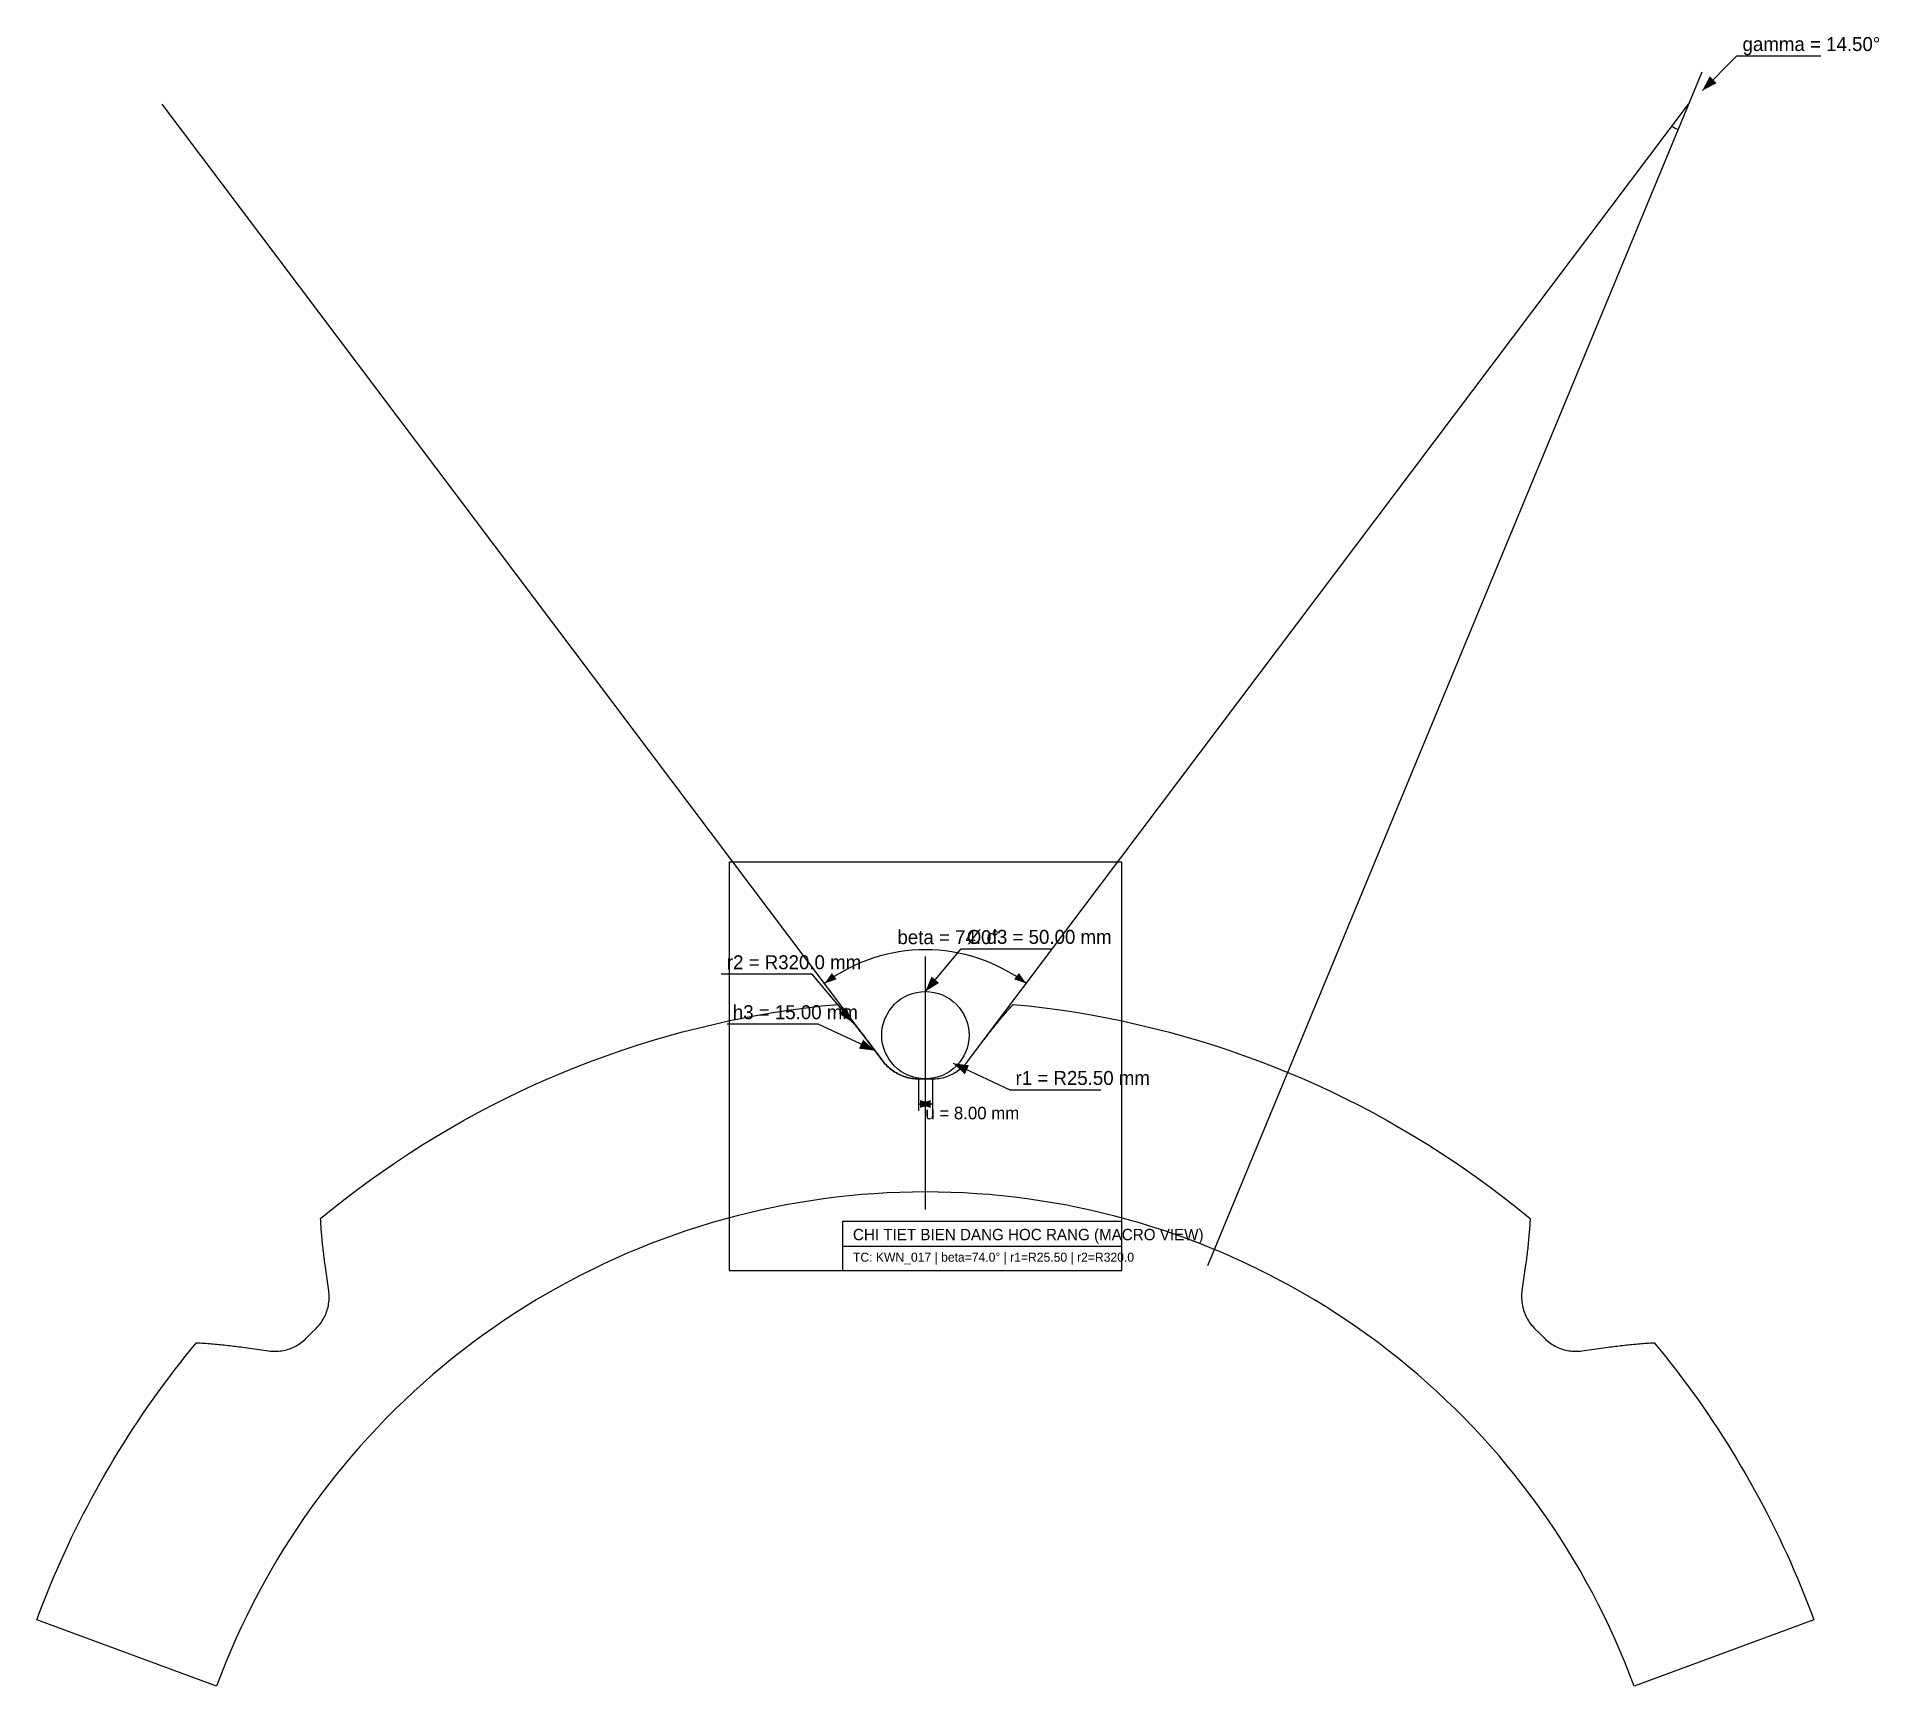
# Model space of a CAD drawing. Extents: x -509 to 546, y 150 to 1094.
import ezdxf

# ---------------------------------------------------------------- set-up
doc = ezdxf.new("R2010")
doc.units = 0
for name, color, linetype in [('CENTER_LINES', 1, 'CONTINUOUS'), ('DIM_BETA', 4, 'CONTINUOUS'), ('DIM_GAMMA', 30, 'CONTINUOUS'), ('DIM_H3', 3, 'CONTINUOUS'), ('DIM_R1', 1, 'CONTINUOUS'), ('DIM_R2', 6, 'CONTINUOUS'), ('DIM_ROLLER', 7, 'CONTINUOUS'), ('DIM_U', 2, 'CONTINUOUS'), ('DRAWING_BORDER', 7, 'CONTINUOUS'), ('GAP_BED_R1', 1, 'CONTINUOUS'), ('GAP_BOTTOM_U', 2, 'CONTINUOUS'), ('GAP_CREST_R2', 6, 'CONTINUOUS'), ('GAP_FLANK_H3', 3, 'CONTINUOUS'), ('GAP_RIM_BODY', 8, 'CONTINUOUS'), ('SEATED_ROLLER', 7, 'CONTINUOUS'), ('TITLE_BLOCK', 7, 'CONTINUOUS')]:
    doc.layers.add(name, color=color, linetype=linetype)

msp = doc.modelspace()

# ---------------------------------------------------------------- linework, layer by layer
at = {"layer": 'CENTER_LINES'}
for p, q in [((161.815, 390.656), (444.978, 1074.272)), ((0, 422.843), (0, 567.625))]:
    msp.add_line(p, q, dxfattribs=at)
at = {"layer": 'DIM_BETA'}
for p, q in [((-33.392, 519.758), (-437.324, 1055.794)), ((33.392, 519.758), (437.324, 1055.794))]:
    msp.add_line(p, q, dxfattribs=at)
msp.add_arc((0, 475.445), 96.118, 53, 127, dxfattribs=at)
for points in [[(-57.846, 552.209), (-53.579, 558.245), (-50.867, 554.646)], [(57.846, 552.209), (50.867, 554.646), (53.579, 558.245)]]:
    msp.add_solid(points, dxfattribs=at)
at = {"layer": 'DIM_GAMMA'}
for p, q in [((445.199, 1063.669), (464.998, 1083.468)), ((464.998, 1083.468), (512.998, 1083.468))]:
    msp.add_line(p, q, dxfattribs=at)
msp.add_arc((437.324, 1055.794), 15.75, 233, 247.5, dxfattribs=at)
msp.add_solid([(445.199, 1063.669), (449.431, 1071.883), (453.413, 1067.9)], dxfattribs=at)
at = {"layer": 'DIM_H3'}
for p, q in [((-61.506, 528.983), (-113.506, 528.983)), ((-28.879, 513.769), (-61.506, 528.983))]:
    msp.add_line(p, q, dxfattribs=at)
msp.add_solid([(-28.879, 513.769), (-38.044, 514.936), (-35.664, 520.04)], dxfattribs=at)
at = {"layer": 'DIM_R1'}
for p, q in [((15.837, 506.55), (48.464, 491.336)), ((48.464, 491.336), (100.464, 491.336))]:
    msp.add_line(p, q, dxfattribs=at)
msp.add_solid([(15.837, 506.55), (25.003, 505.383), (22.623, 500.279)], dxfattribs=at)
at = {"layer": 'DIM_R2'}
for p, q in [((-64.96, 557.604), (-116.96, 557.604)), ((-41.82, 530.026), (-64.96, 557.604))]:
    msp.add_line(p, q, dxfattribs=at)
msp.add_solid([(-41.82, 530.026), (-49.634, 534.957), (-45.319, 538.577)], dxfattribs=at)
at = {"layer": 'DIM_ROLLER'}
for p, q in [((0, 547.625), (20.569, 572.139)), ((20.569, 572.139), (72.569, 572.139))]:
    msp.add_line(p, q, dxfattribs=at)
msp.add_solid([(0, 547.625), (3.499, 556.176), (7.814, 552.556)], dxfattribs=at)
at = {"layer": 'DIM_U'}
for p, q in [((-4, 497.625), (-4, 479.225)), ((4, 497.625), (4, 479.225)), ((-4, 483.225), (4, 483.225))]:
    msp.add_line(p, q, dxfattribs=at)
for points in [[(-4, 483.225), (3.04, 485.478), (3.04, 480.972)], [(4, 483.225), (-3.04, 480.972), (-3.04, 485.478)]]:
    msp.add_solid(points, dxfattribs=at)
at = {"layer": 'DRAWING_BORDER'}
msp.add_lwpolyline([(-112.5, 387.843), (112.5, 387.843), (112.5, 621.625), (-112.5, 621.625)], close=True, dxfattribs=at)
at = {"layer": 'GAP_BED_R1'}
for points in [[(-4, 497.625), (-4.943, 497.643), (-5.885, 497.695), (-6.825, 497.782), (-7.76, 497.904), (-8.691, 498.06), (-9.615, 498.251), (-10.531, 498.476), (-11.438, 498.734), (-12.336, 499.026), (-13.221, 499.351), (-14.095, 499.708), (-14.954, 500.098), (-15.798, 500.519), (-16.626, 500.971), (-17.437, 501.453), (-18.23, 501.965), (-19.003, 502.506), (-19.755, 503.075), (-20.486, 503.671), (-21.195, 504.295), (-21.88, 504.944), (-22.54, 505.617), (-23.175, 506.315), (-23.784, 507.036)], [(4, 497.625), (4.943, 497.643), (5.885, 497.695), (6.825, 497.782), (7.76, 497.904), (8.691, 498.06), (9.615, 498.251), (10.531, 498.476), (11.438, 498.734), (12.336, 499.026), (13.221, 499.351), (14.095, 499.708), (14.954, 500.098), (15.798, 500.519), (16.626, 500.971), (17.437, 501.453), (18.23, 501.965), (19.003, 502.506), (19.755, 503.075), (20.486, 503.671), (21.195, 504.295), (21.88, 504.944), (22.54, 505.617), (23.175, 506.315), (23.784, 507.036)]]:
    msp.add_lwpolyline(points, dxfattribs=at)
at = {"layer": 'GAP_BOTTOM_U'}
msp.add_line((-4, 497.625), (4, 497.625), dxfattribs=at)
at = {"layer": 'GAP_CREST_R2'}
for points in [[(-33.392, 519.758), (-34.034, 520.606), (-34.677, 521.452), (-35.324, 522.296), (-35.974, 523.137), (-36.626, 523.976), (-37.281, 524.813), (-37.939, 525.648), (-38.6, 526.481), (-39.263, 527.312), (-39.929, 528.14), (-40.598, 528.966), (-41.27, 529.79), (-41.944, 530.612), (-42.622, 531.431), (-43.301, 532.248), (-43.984, 533.063), (-44.669, 533.876), (-45.357, 534.686), (-46.048, 535.494), (-46.741, 536.3), (-47.437, 537.103), (-48.136, 537.904), (-48.837, 538.703), (-49.541, 539.5), (-50.248, 540.294)], [(33.392, 519.758), (34.034, 520.606), (34.677, 521.452), (35.324, 522.296), (35.974, 523.137), (36.626, 523.976), (37.281, 524.813), (37.939, 525.648), (38.6, 526.481), (39.263, 527.312), (39.929, 528.14), (40.598, 528.966), (41.27, 529.79), (41.944, 530.612), (42.622, 531.431), (43.301, 532.248), (43.984, 533.063), (44.669, 533.876), (45.357, 534.686), (46.048, 535.494), (46.741, 536.3), (47.437, 537.103), (48.136, 537.904), (48.837, 538.703), (49.541, 539.5), (50.248, 540.294)]]:
    msp.add_lwpolyline(points, dxfattribs=at)
at = {"layer": 'GAP_FLANK_H3'}
for p, q in [((-24.365, 507.779), (-33.392, 519.758)), ((24.365, 507.779), (33.392, 519.758))]:
    msp.add_line(p, q, dxfattribs=at)
at = {"layer": 'GAP_RIM_BODY'}
msp.add_lwpolyline([(-509.086, 187.812), (-507.294, 192.601), (-505.456, 197.372), (-503.574, 202.127), (-501.647, 206.863), (-499.676, 211.581), (-497.66, 216.28), (-495.6, 220.96), (-493.495, 225.62), (-491.348, 230.26), (-489.156, 234.88), (-486.921, 239.479), (-484.643, 244.056), (-482.321, 248.612), (-479.957, 253.146), (-477.551, 257.658), (-475.102, 262.146), (-472.61, 266.612), (-470.077, 271.053), (-467.502, 275.471), (-464.885, 279.864), (-462.228, 284.232), (-459.529, 288.575), (-456.789, 292.892), (-454.009, 297.184), (-451.188, 301.449), (-448.328, 305.687), (-445.427, 309.898), (-442.487, 314.081), (-439.508, 318.237), (-436.49, 322.364), (-433.433, 326.463), (-430.337, 330.533), (-427.204, 334.573), (-424.032, 338.584), (-420.823, 342.565), (-417.576, 346.515), (-416.515, 346.453), (-415.454, 346.388), (-414.393, 346.319), (-413.332, 346.246), (-412.272, 346.17), (-411.212, 346.091), (-410.152, 346.008), (-409.093, 345.921), (-408.034, 345.831), (-406.975, 345.738), (-405.916, 345.64), (-404.858, 345.54), (-403.8, 345.436), (-402.743, 345.328), (-401.686, 345.217), (-400.629, 345.102), (-399.573, 344.984), (-398.517, 344.863), (-397.461, 344.737), (-396.406, 344.609), (-395.351, 344.476), (-394.297, 344.341), (-393.243, 344.202), (-392.19, 344.059), (-391.137, 343.913), (-376.283, 341.825), (-375.346, 341.711), (-374.406, 341.632), (-373.464, 341.587), (-372.52, 341.578), (-371.577, 341.603), (-370.635, 341.663), (-369.697, 341.758), (-368.762, 341.888), (-367.833, 342.052), (-366.911, 342.251), (-365.996, 342.483), (-365.091, 342.749), (-364.197, 343.049), (-363.314, 343.381), (-362.443, 343.745), (-361.587, 344.142), (-360.747, 344.57), (-359.922, 345.029), (-359.115, 345.518), (-358.327, 346.037), (-357.559, 346.584), (-356.811, 347.159), (-356.085, 347.762), (-355.382, 348.391), (-354.703, 349.046), (-351.874, 351.874), (-349.046, 354.703), (-348.391, 355.382), (-347.762, 356.085), (-347.159, 356.811), (-346.584, 357.559), (-346.037, 358.327), (-345.518, 359.115), (-345.029, 359.922), (-344.57, 360.747), (-344.142, 361.587), (-343.745, 362.443), (-343.381, 363.314), (-343.049, 364.197), (-342.749, 365.091), (-342.483, 365.996), (-342.251, 366.911), (-342.052, 367.833), (-341.888, 368.762), (-341.758, 369.697), (-341.663, 370.635), (-341.603, 371.577), (-341.578, 372.52), (-341.587, 373.464), (-341.632, 374.406), (-341.711, 375.346), (-341.825, 376.283), (-343.913, 391.137), (-344.059, 392.19), (-344.202, 393.243), (-344.341, 394.297), (-344.476, 395.351), (-344.609, 396.406), (-344.737, 397.461), (-344.863, 398.517), (-344.984, 399.573), (-345.102, 400.629), (-345.217, 401.686), (-345.328, 402.743), (-345.436, 403.8), (-345.54, 404.858), (-345.64, 405.916), (-345.738, 406.975), (-345.831, 408.034), (-345.921, 409.093), (-346.008, 410.152), (-346.091, 411.212), (-346.17, 412.272), (-346.246, 413.332), (-346.319, 414.393), (-346.388, 415.454), (-346.453, 416.515), (-346.515, 417.576), (-339.508, 423.292), (-332.407, 428.891), (-325.214, 434.371), (-317.931, 439.73), (-310.559, 444.967), (-303.101, 450.08), (-295.559, 455.068), (-287.934, 459.93), (-280.23, 464.665), (-272.448, 469.27), (-264.59, 473.745), (-256.659, 478.088), (-248.657, 482.299), (-240.585, 486.375), (-232.447, 490.317), (-224.244, 494.122), (-215.979, 497.79), (-207.654, 501.32), (-199.271, 504.711), (-190.833, 507.962), (-182.342, 511.071), (-173.8, 514.039), (-165.21, 516.863), (-156.574, 519.545), (-147.894, 522.082), (-139.174, 524.474), (-130.415, 526.72), (-121.619, 528.82), (-112.79, 530.773), (-103.93, 532.579), (-95.041, 534.237), (-86.125, 535.747), (-77.185, 537.108), (-68.224, 538.319), (-59.244, 539.381), (-50.248, 540.294), (-49.541, 539.5), (-48.837, 538.703), (-48.136, 537.904), (-47.437, 537.103), (-46.741, 536.3), (-46.048, 535.494), (-45.357, 534.686), (-44.669, 533.876), (-43.984, 533.063), (-43.301, 532.248), (-42.622, 531.431), (-41.944, 530.612), (-41.27, 529.79), (-40.598, 528.966), (-39.929, 528.14), (-39.263, 527.312), (-38.6, 526.481), (-37.939, 525.648), (-37.281, 524.813), (-36.626, 523.976), (-35.974, 523.137), (-35.324, 522.296), (-34.677, 521.452), (-34.034, 520.606), (-33.392, 519.758), (-24.365, 507.779), (-23.784, 507.036), (-23.175, 506.315), (-22.54, 505.617), (-21.88, 504.944), (-21.195, 504.295), (-20.486, 503.671), (-19.755, 503.075), (-19.003, 502.506), (-18.23, 501.965), (-17.437, 501.453), (-16.626, 500.971), (-15.798, 500.519), (-14.954, 500.098), (-14.095, 499.708), (-13.221, 499.351), (-12.336, 499.026), (-11.438, 498.734), (-10.531, 498.476), (-9.615, 498.251), (-8.691, 498.06), (-7.76, 497.904), (-6.825, 497.782), (-5.885, 497.695), (-4.943, 497.643), (-4, 497.625), (0, 497.625), (4, 497.625), (4.943, 497.643), (5.885, 497.695), (6.825, 497.782), (7.76, 497.904), (8.691, 498.06), (9.615, 498.251), (10.531, 498.476), (11.438, 498.734), (12.336, 499.026), (13.221, 499.351), (14.095, 499.708), (14.954, 500.098), (15.798, 500.519), (16.626, 500.971), (17.437, 501.453), (18.23, 501.965), (19.003, 502.506), (19.755, 503.075), (20.486, 503.671), (21.195, 504.295), (21.88, 504.944), (22.54, 505.617), (23.175, 506.315), (23.784, 507.036), (24.365, 507.779), (33.392, 519.758), (34.034, 520.606), (34.677, 521.452), (35.324, 522.296), (35.974, 523.137), (36.626, 523.976), (37.281, 524.813), (37.939, 525.648), (38.6, 526.481), (39.263, 527.312), (39.929, 528.14), (40.598, 528.966), (41.27, 529.79), (41.944, 530.612), (42.622, 531.431), (43.301, 532.248), (43.984, 533.063), (44.669, 533.876), (45.357, 534.686), (46.048, 535.494), (46.741, 536.3), (47.437, 537.103), (48.136, 537.904), (48.837, 538.703), (49.541, 539.5), (50.248, 540.294), (59.244, 539.381), (68.224, 538.319), (77.185, 537.108), (86.125, 535.747), (95.041, 534.237), (103.93, 532.579), (112.79, 530.773), (121.619, 528.82), (130.415, 526.72), (139.174, 524.474), (147.894, 522.082), (156.574, 519.545), (165.21, 516.863), (173.8, 514.039), (182.342, 511.071), (190.833, 507.962), (199.271, 504.711), (207.654, 501.32), (215.979, 497.79), (224.244, 494.122), (232.447, 490.317), (240.585, 486.375), (248.657, 482.299), (256.659, 478.088), (264.59, 473.745), (272.448, 469.27), (280.23, 464.665), (287.934, 459.93), (295.559, 455.068), (303.101, 450.08), (310.559, 444.967), (317.931, 439.73), (325.214, 434.371), (332.407, 428.891), (339.508, 423.292), (346.515, 417.576), (346.453, 416.515), (346.388, 415.454), (346.319, 414.393), (346.246, 413.332), (346.17, 412.272), (346.091, 411.212), (346.008, 410.152), (345.921, 409.093), (345.831, 408.034), (345.738, 406.975), (345.64, 405.916), (345.54, 404.858), (345.436, 403.8), (345.328, 402.743), (345.217, 401.686), (345.102, 400.629), (344.984, 399.573), (344.863, 398.517), (344.737, 397.461), (344.609, 396.406), (344.476, 395.351), (344.341, 394.297), (344.202, 393.243), (344.059, 392.19), (343.913, 391.137), (341.825, 376.283), (341.711, 375.346), (341.632, 374.406), (341.587, 373.464), (341.578, 372.52), (341.603, 371.577), (341.663, 370.635), (341.758, 369.697), (341.888, 368.762), (342.052, 367.833), (342.251, 366.911), (342.483, 365.996), (342.749, 365.091), (343.049, 364.197), (343.381, 363.314), (343.745, 362.443), (344.142, 361.587), (344.57, 360.747), (345.029, 359.922), (345.518, 359.115), (346.037, 358.327), (346.584, 357.559), (347.159, 356.811), (347.762, 356.085), (348.391, 355.382), (349.046, 354.703), (351.874, 351.874), (354.703, 349.046), (355.382, 348.391), (356.085, 347.762), (356.811, 347.159), (357.559, 346.584), (358.327, 346.037), (359.115, 345.518), (359.922, 345.029), (360.747, 344.57), (361.587, 344.142), (362.443, 343.745), (363.314, 343.381), (364.197, 343.049), (365.091, 342.749), (365.996, 342.483), (366.911, 342.251), (367.833, 342.052), (368.762, 341.888), (369.697, 341.758), (370.635, 341.663), (371.577, 341.603), (372.52, 341.578), (373.464, 341.587), (374.406, 341.632), (375.346, 341.711), (376.283, 341.825), (391.137, 343.913), (392.19, 344.059), (393.243, 344.202), (394.297, 344.341), (395.351, 344.476), (396.406, 344.609), (397.461, 344.737), (398.517, 344.863), (399.573, 344.984), (400.629, 345.102), (401.686, 345.217), (402.743, 345.328), (403.8, 345.436), (404.858, 345.54), (405.916, 345.64), (406.975, 345.738), (408.034, 345.831), (409.093, 345.921), (410.152, 346.008), (411.212, 346.091), (412.272, 346.17), (413.332, 346.246), (414.393, 346.319), (415.454, 346.388), (416.515, 346.453), (417.576, 346.515), (420.823, 342.565), (424.032, 338.584), (427.204, 334.573), (430.337, 330.533), (433.433, 326.463), (436.49, 322.364), (439.508, 318.237), (442.487, 314.081), (445.427, 309.898), (448.328, 305.687), (451.188, 301.449), (454.009, 297.184), (456.789, 292.892), (459.529, 288.575), (462.228, 284.232), (464.885, 279.864), (467.502, 275.471), (470.077, 271.053), (472.61, 266.612), (475.102, 262.146), (477.551, 257.658), (479.957, 253.146), (482.321, 248.612), (484.643, 244.056), (486.921, 239.479), (489.156, 234.88), (491.348, 230.26), (493.495, 225.62), (495.6, 220.96), (497.66, 216.28), (499.676, 211.581), (501.647, 206.863), (503.574, 202.127), (505.456, 197.372), (507.294, 192.601), (509.086, 187.812), (406.089, 149.814), (403.498, 156.659), (400.792, 163.458), (397.971, 170.211), (395.036, 176.915), (391.989, 183.569), (388.829, 190.17), (385.558, 196.717), (382.177, 203.207), (378.687, 209.64), (375.089, 216.012), (371.383, 222.323), (367.571, 228.57), (363.654, 234.752), (359.633, 240.867), (355.509, 246.913), (351.284, 252.888), (346.958, 258.791), (342.533, 264.62), (338.01, 270.374), (333.391, 276.05), (328.676, 281.647), (323.867, 287.164), (318.966, 292.598), (313.973, 297.949), (308.891, 303.215), (303.72, 308.394), (298.463, 313.485), (293.12, 318.486), (287.693, 323.397), (282.184, 328.214), (276.595, 332.938), (270.926, 337.567), (265.18, 342.1), (259.359, 346.534), (253.463, 350.87), (247.494, 355.105), (241.455, 359.238), (235.347, 363.269), (229.171, 367.196), (222.93, 371.019), (216.626, 374.735), (210.259, 378.344), (203.832, 381.844), (197.347, 385.236), (190.806, 388.518), (184.21, 391.688), (177.561, 394.746), (170.862, 397.692), (164.114, 400.524), (157.319, 403.241), (150.479, 405.844), (143.595, 408.33), (136.671, 410.699), (129.708, 412.951), (122.708, 415.085), (115.672, 417.1), (108.604, 418.996), (101.504, 420.773), (94.376, 422.429), (87.22, 423.964), (80.04, 425.378), (72.836, 426.67), (65.612, 427.841), (58.369, 428.889), (51.11, 429.815), (43.835, 430.617), (36.549, 431.297), (29.251, 431.853), (21.946, 432.286), (14.634, 432.595), (7.318, 432.781), (0, 432.843), (-7.318, 432.781), (-14.634, 432.595), (-21.946, 432.286), (-29.251, 431.853), (-36.549, 431.297), (-43.835, 430.617), (-51.11, 429.815), (-58.369, 428.889), (-65.612, 427.841), (-72.836, 426.67), (-80.04, 425.378), (-87.22, 423.964), (-94.376, 422.429), (-101.504, 420.773), (-108.604, 418.996), (-115.672, 417.1), (-122.708, 415.085), (-129.708, 412.951), (-136.671, 410.699), (-143.595, 408.33), (-150.479, 405.844), (-157.319, 403.241), (-164.114, 400.524), (-170.862, 397.692), (-177.561, 394.746), (-184.21, 391.688), (-190.806, 388.518), (-197.347, 385.236), (-203.832, 381.844), (-210.259, 378.344), (-216.626, 374.735), (-222.93, 371.019), (-229.171, 367.196), (-235.347, 363.269), (-241.455, 359.238), (-247.494, 355.105), (-253.463, 350.87), (-259.359, 346.534), (-265.18, 342.1), (-270.926, 337.567), (-276.595, 332.938), (-282.184, 328.214), (-287.693, 323.397), (-293.12, 318.486), (-298.463, 313.485), (-303.72, 308.394), (-308.891, 303.215), (-313.973, 297.949), (-318.966, 292.598), (-323.867, 287.164), (-328.676, 281.647), (-333.391, 276.05), (-338.01, 270.374), (-342.533, 264.62), (-346.958, 258.791), (-351.284, 252.888), (-355.509, 246.913), (-359.633, 240.867), (-363.654, 234.752), (-367.571, 228.57), (-371.383, 222.323), (-375.089, 216.012), (-378.687, 209.64), (-382.177, 203.207), (-385.558, 196.717), (-388.829, 190.17), (-391.989, 183.569), (-395.036, 176.915), (-397.971, 170.211), (-400.792, 163.458), (-403.498, 156.659), (-406.089, 149.814)], close=True, dxfattribs=at)
at = {"layer": 'SEATED_ROLLER'}
msp.add_circle((0, 522.625), 25, dxfattribs=at)
at = {"layer": 'TITLE_BLOCK'}
msp.add_line((-47.5, 401.843), (112.5, 401.843), dxfattribs=at)
msp.add_lwpolyline([(-47.5, 387.843), (112.5, 387.843), (112.5, 415.843), (-47.5, 415.843)], close=True, dxfattribs=at)

# ---------------------------------------------------------------- texts
at = {"layer": 'DIM_BETA'}
msp.add_text('beta = 74.0%%d', height=8, dxfattribs=at).set_placement((-16, 574.764))
at = {"layer": 'DIM_GAMMA'}
msp.add_text('gamma = 14.50%%d', height=8, dxfattribs=at).set_placement((468.198, 1086.268))
at = {"layer": 'DIM_H3'}
msp.add_text('h3 = 15.00 mm', height=8, dxfattribs=at).set_placement((-110.306, 531.783))
at = {"layer": 'DIM_R1'}
msp.add_text('r1 = R25.50 mm', height=8, dxfattribs=at).set_placement((51.664, 494.136))
at = {"layer": 'DIM_R2'}
msp.add_text('r2 = R320.0 mm', height=8, dxfattribs=at).set_placement((-113.76, 560.404))
at = {"layer": 'DIM_ROLLER'}
msp.add_text('%%c d3 = 50.00 mm', height=8, dxfattribs=at).set_placement((23.769, 574.939))
at = {"layer": 'DIM_U'}
msp.add_text('u = 8.00 mm', height=7.2, dxfattribs=at).set_placement((0, 474.425))
at = {"layer": 'TITLE_BLOCK'}
for s, height, p in [('CHI TIET BIEN DANG HOC RANG (MACRO VIEW)', 6.5, (-41.5, 405.203)), ('TC: KWN_017 | beta=74.0%%d | r1=R25.50 | r2=R320.0', 5.2, (-41.5, 392.883))]:
    msp.add_text(s, height=height, dxfattribs=at).set_placement(p)

doc.saveas('drawing.dxf')
